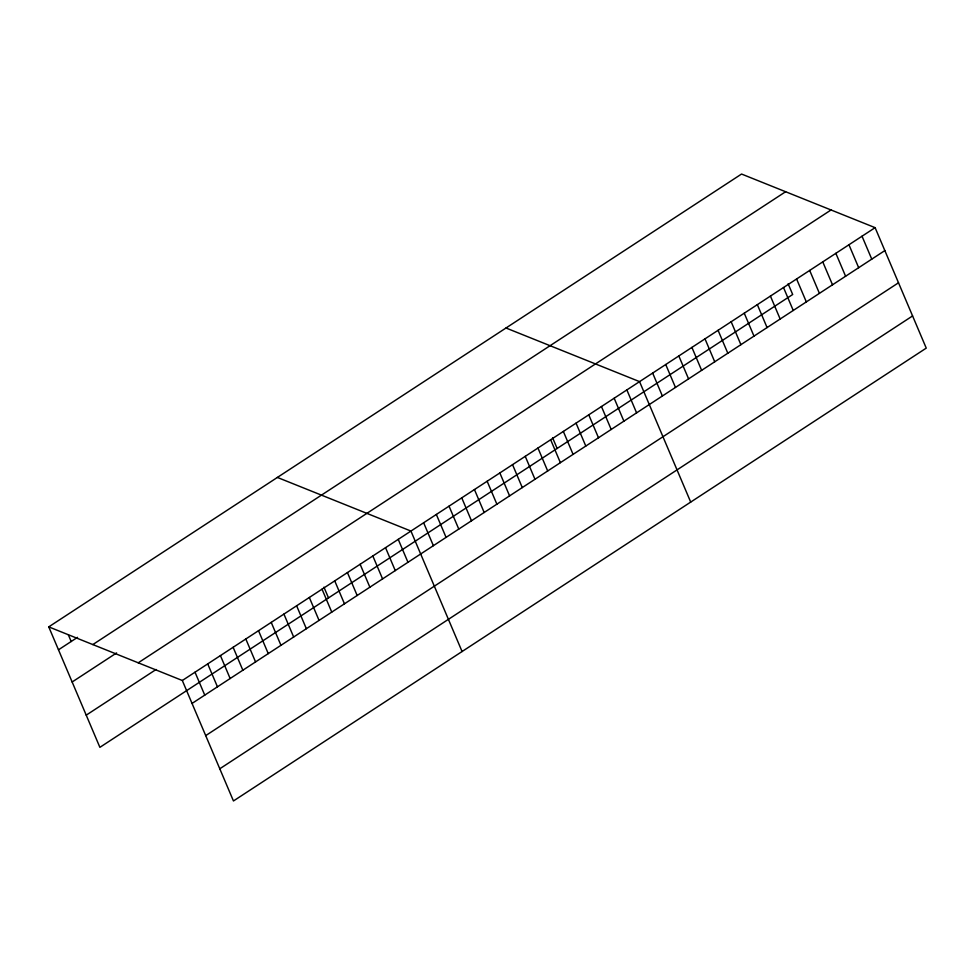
<?xml version="1.0" encoding="UTF-8"?>
<svg xmlns="http://www.w3.org/2000/svg" width="975" height="975" viewBox="0 0 975 975"><rect width="100%" height="100%" fill="white"/><g stroke="black" fill="none" stroke-linecap="round" stroke-linejoin="round"><path stroke-width="1.46" d="M48.75 626.876L741.548 174.038L875.111 227.663L926.25 348.124L233.452 800.963L182.313 680.501L48.75 626.876L99.889 747.338L792.687 294.499L788.129 283.774M58.488 649.801L77.537 637.345M92.82 644.572L785.631 191.734M72.15 681.988L116.598 652.933M138.243 662.805L831.041 209.966M86.227 715.15L156.085 669.496M182.313 680.501L875.111 227.663M192.051 703.426L884.849 250.587M205.713 735.613L898.511 282.774M219.789 768.775L912.588 315.937M506.001 328.002L639.563 381.627L690.702 502.088M277.375 477.433L410.938 531.058L462.077 651.532M862.022 236.206L871.76 259.143M848.945 244.762L858.67 267.686M835.855 253.317L845.593 276.242M822.766 261.873L832.504 284.798M809.689 270.428L819.414 293.353M796.599 278.984L806.325 301.909M783.51 287.527L793.248 310.464M770.421 296.083L780.158 319.008M757.343 304.639L767.069 327.563M744.254 313.194L753.98 336.119M731.165 321.75L740.902 344.675M718.075 330.306L727.813 353.23M704.998 338.849L714.724 361.786M691.909 347.405L701.634 370.329M678.819 355.96L688.557 378.885M665.73 364.516L675.468 387.441M652.653 373.072L662.378 395.996M626.864 389.927L636.59 412.852M614.165 398.227L623.89 421.151M601.453 406.526L611.191 429.451M588.754 414.826L598.492 437.763M576.054 423.138L585.792 446.062M563.355 431.438L573.081 454.362M552.581 437.738L557.139 448.463M550.656 439.737L560.381 462.662M537.956 448.037L547.682 470.962M525.245 456.337L534.982 479.273M512.545 464.648L522.283 487.573M499.846 472.948L509.584 495.873M487.147 481.248L496.872 504.173M474.447 489.548L484.173 512.472M461.748 497.847L471.473 520.784M449.036 506.159L458.774 529.084M436.337 514.459L446.075 537.383M423.638 522.758L433.375 545.683M398.239 539.358L407.964 562.295M385.539 547.67L395.265 570.594M372.828 555.969L382.566 578.894M360.128 564.269L369.866 587.194M347.429 572.569L357.167 595.493M334.73 580.868L344.455 603.805M323.956 587.182L328.514 597.907M322.03 589.18L331.756 612.105M309.331 597.48L319.057 620.405M296.619 605.78L306.357 628.704M283.92 614.079L293.658 637.004M271.221 622.379L280.958 645.304M258.521 630.691L268.259 653.616M245.822 638.991L255.548 661.915M233.123 647.29L242.848 670.215M220.423 655.59L230.149 678.515M207.712 663.89L217.449 686.814M195.012 672.189L204.75 695.126M68.323 634.762L71.187 641.501"/></g></svg>
